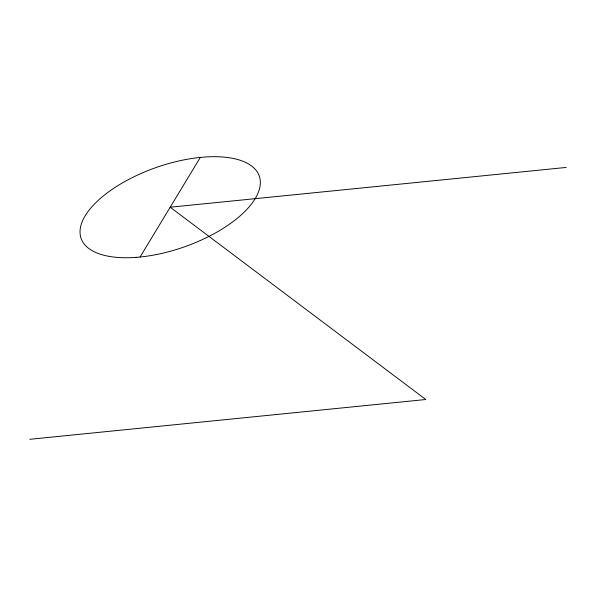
<?xml version="1.0" encoding="UTF-8"?>
<svg xmlns="http://www.w3.org/2000/svg" width="596" height="596" viewBox="0 0 596 596"><rect width="100%" height="100%" fill="white"/><g stroke="black" fill="none" stroke-linecap="round" stroke-linejoin="round"><path stroke-width="0.89" d="M140.06 257.018L200.308 157.418M566.2 167.439L170.188 207.214L425.812 399.514L29.8 439.297M135.963 257.375A94.384 42.115 -19.3 0 0 259.528 176.856A94.384 42.115 -19.3 0 0 115.065 187.42A94.384 42.115 -19.3 0 0 135.963 257.375"/></g></svg>
